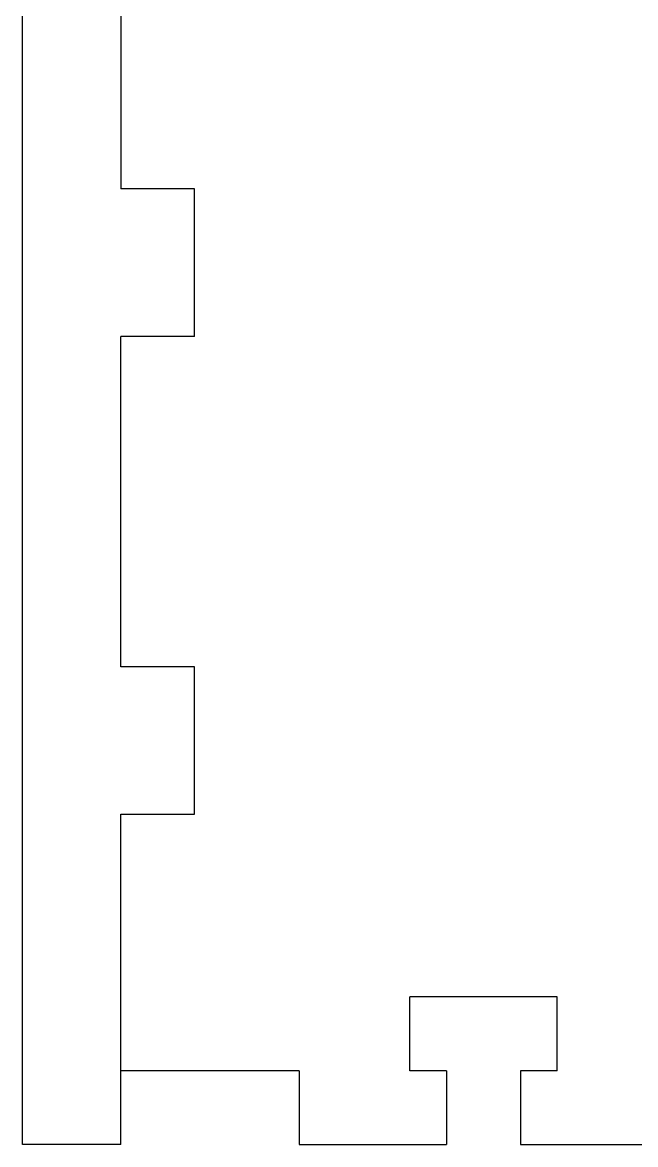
# Model space of a CAD drawing. Header units: millimetres. Extents: x -514 to -64, y 104 to 492.
# Drawn here: x -514.1 to -464.2, y 104.4 to 195.6 of the extents above; entities that cross this region are included whole.
import ezdxf

# ---------------------------------------------------------------- set-up
doc = ezdxf.new("R2010")
doc.units = ezdxf.units.MM

msp = doc.modelspace()

# ---------------------------------------------------------------- linework, layer by layer
at = {"color": 7, "linetype": 'Continuous', "lineweight": 25}
for p, q in [((-514.053, 104.395), (-514.053, 387.895)), ((-506.053, 208.966), (-506.053, 182.109)), ((-500.053, 182.109), (-506.053, 182.109)), ((-500.053, 170.109), (-500.053, 182.109)), ((-500.053, 170.109), (-506.053, 170.109)), ((-506.053, 143.252), (-506.053, 170.109)), ((-500.053, 143.252), (-506.053, 143.252)), ((-500.053, 131.252), (-500.053, 143.252)), ((-506.053, 131.252), (-500.053, 131.252)), ((-506.053, 104.395), (-506.053, 131.252)), ((-470.553, 116.395), (-482.553, 116.395)), ((-482.553, 110.395), (-482.553, 116.395)), ((-470.553, 110.395), (-470.553, 116.395)), ((-491.553, 110.395), (-506.053, 110.395)), ((-491.553, 110.395), (-491.553, 104.395)), ((-479.553, 110.395), (-482.553, 110.395)), ((-479.553, 110.395), (-479.553, 104.395)), ((-473.553, 110.395), (-473.553, 104.395)), ((-470.553, 110.395), (-473.553, 110.395)), ((-506.053, 104.395), (-514.053, 104.395)), ((-491.553, 104.395), (-479.553, 104.395)), ((-473.553, 104.395), (-461.553, 104.395))]:
    msp.add_line(p, q, dxfattribs=at)

doc.saveas('drawing.dxf')
